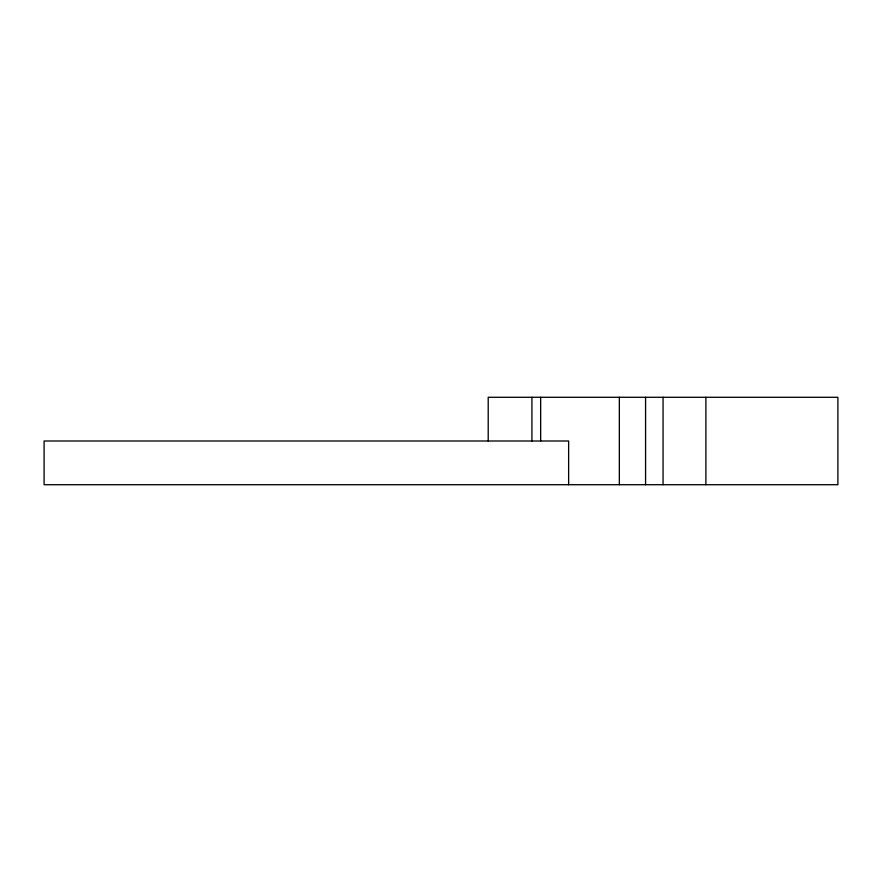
<?xml version="1.0" encoding="UTF-8"?>
<svg xmlns="http://www.w3.org/2000/svg" width="882" height="882" viewBox="0 0 882 882"><rect width="100%" height="100%" fill="white"/><g stroke="black" fill="none" stroke-linecap="round" stroke-linejoin="round"><path stroke-width="1.32" d="M705.887 397.286L705.887 484.714M663.055 397.286L663.055 484.714M645.569 397.286L645.569 484.714M619.34 397.286L619.34 484.714M568.636 484.714L568.636 441L44.1 441L44.1 484.714L837.9 484.714L837.9 397.286L488.209 397.286L488.209 441M540.666 397.286L540.666 441M531.923 397.286L531.923 441"/></g></svg>
